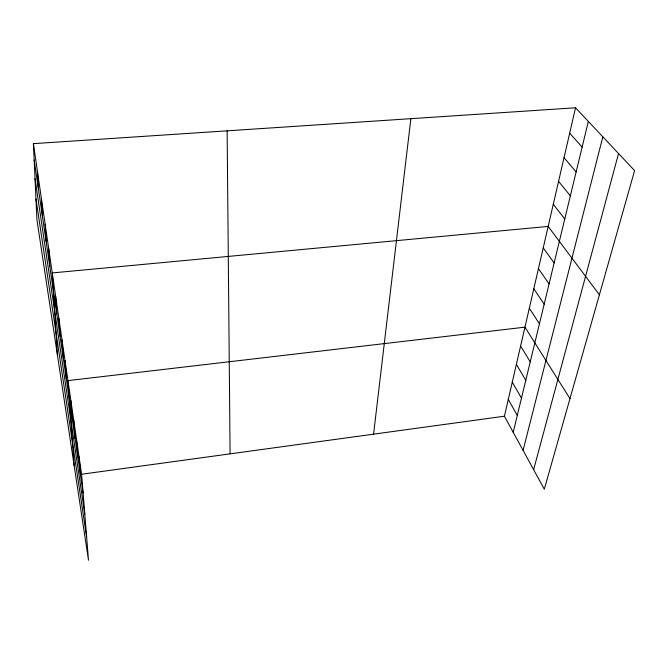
<?xml version="1.0" encoding="UTF-8"?>
<svg xmlns="http://www.w3.org/2000/svg" width="668" height="668" viewBox="0 0 668 668"><rect width="100%" height="100%" fill="white"/><g stroke="black" fill="none" stroke-linecap="round" stroke-linejoin="round"><path stroke-width="1" d="M373.571 434.167L410.862 118.679M575.532 107.782L634.6 170.607L544.303 489.201L504.423 416.206L575.532 107.782L33.4 143.653L36.932 219.78L88.493 560.218L81.596 474.238L33.4 143.653M513.216 432.305L588.341 121.401M523.069 450.341L602.837 136.823M533.632 469.671L618.543 153.531M81.596 474.238L504.423 416.206M569.679 133.166L582.129 147.102M564.026 157.681L576.133 171.901M558.565 181.362L570.347 195.841M553.288 204.266L564.761 218.979M599.405 294.797L548.178 226.419L52.246 272.936L57.431 355.125M543.234 247.861L554.131 262.967M538.45 268.628L549.071 283.9M533.807 288.743L544.178 304.174M529.315 308.249L539.427 323.813M569.971 398.629L524.948 327.161L67.952 380.618L74.173 465.671M520.597 346.057L530.242 361.847M516.372 364.386L525.791 380.276M512.264 382.171L521.474 398.136M508.29 399.439L517.283 415.471M35.963 198.889L86.64 537.08M35.02 178.59L84.811 514.276M34.16 159.986L83.108 493.084M79.049 456.72L80.527 475.524M76.411 438.625L77.864 457.388M73.68 419.938L75.108 438.634M70.866 400.608L72.261 419.228M65.021 360.545L66.341 378.965M61.999 339.778L63.268 358.073M58.859 318.277L60.087 336.43M55.611 296.016L56.788 313.993M48.756 248.997L49.816 266.557M45.14 224.156L46.134 241.465M41.374 198.354L42.301 215.38M37.466 171.542L38.31 188.242M227.137 130.836L230.093 453.856"/></g></svg>
